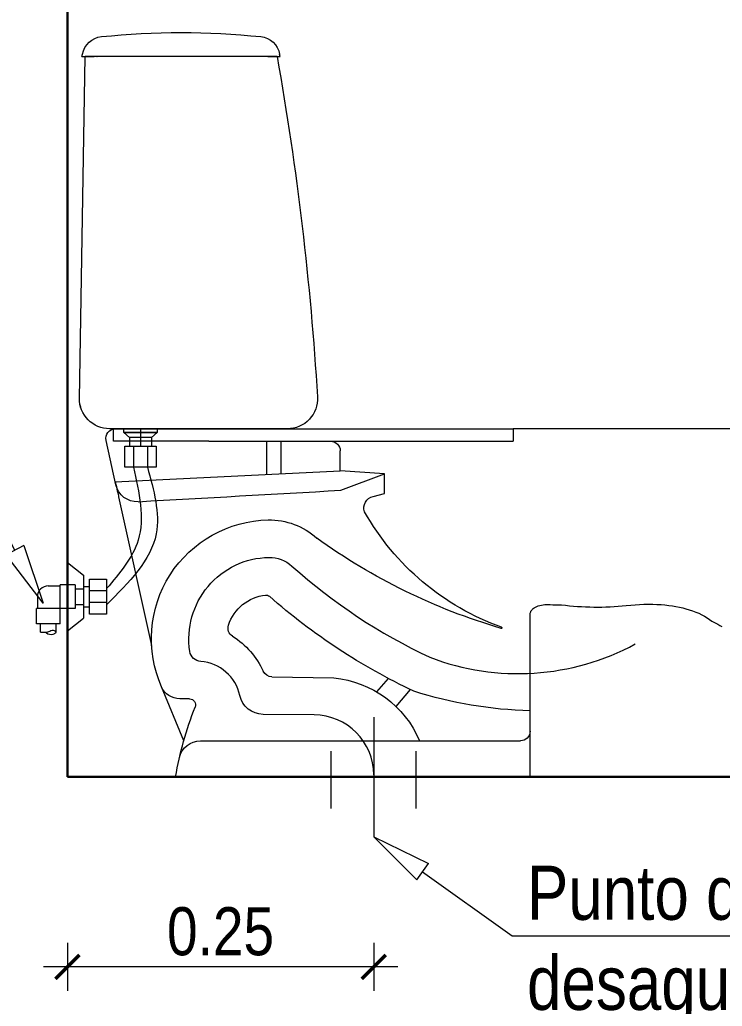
# Model space of a CAD drawing. Header units: metres. Extents: x 115.1 to 149.6, y 26.3 to 56.6.
# Drawn here: x 141.736 to 142.321, y 33.327 to 34.149 of the extents above; entities that cross this region are included whole.
import ezdxf
from ezdxf import colors
from ezdxf.entities.mleader import LeaderData, LeaderLine
from ezdxf.math import Vec2, Vec3

# ---------------------------------------------------------------- set-up
doc = ezdxf.new("R2010")
doc.units = ezdxf.units.M
doc.layers.get('0').update_dxf_attribs({"color": 250})
doc.layers.get('Defpoints').update_dxf_attribs({"color": 30, "lineweight": 9})
for name, color, linetype, lineweight in [('-Acotado', 251, 'Continuous', 5), ('Membrete', 7, 'Continuous', 60), ('MURO', 10, 'Continuous', 60)]:
    doc.layers.add(name, color=color, linetype=linetype, lineweight=lineweight)
doc.styles.add('-Arial Narrow', font='ARIALN.TTF')
doc.dimstyles.new('Esc 1_20n', dxfattribs={"dimscale": 0.02, "dimtxt": 2, "dimasz": 1, "dimexe": 1, "dimexo": 1, "dimgap": 0.45, "dimtad": 1, "dimtoh": 1, "dimzin": 3, "dimdsep": 46, "dimtxsty": '-Arial Narrow', "dimblk": 'ARCHTICK', "dimcen": 1, "dimdle": 1, "dimclrd": 252, "dimclre": 252, "dimclrt": 252, "dimadec": 0, "dimazin": 0, "dimtfac": 1, "dimtix": 1, "dimtmove": 1, "dimatfit": 2, "dimldrblk": 'ARCHTICK', "dimfxl": 1, "dimfxlon": 1, "dimtolj": 2, "dimlwd": 5, "dimlwe": 5, "dimarcsym": 0})

# ---------------------------------------------------------------- blocks, each defined once
blk = doc.blocks.new('_ArchTick')
at = {"color": 0, "linetype": 'ByBlock', "const_width": 0.15}
blk.add_lwpolyline([(-0.5, -0.5), (0.5, 0.5)], dxfattribs=at)
blk = doc.blocks.new('*D335')
at = {"layer": '-Acotado', "color": 252, "lineweight": 5, "transparency": 16777216}
for p, q in [((141.77561, 33.38025), (141.77561, 33.34025)), ((142.03051, 33.38025), (142.03051, 33.34025)), ((142.05051, 33.36025), (141.75561, 33.36025))]:
    blk.add_line(p, q, dxfattribs=at)
at = {"layer": 'Defpoints', "color": 0, "transparency": 16777216}
for p in [(141.77561, 33.5185), (142.03051, 33.51827), (141.77561, 33.36025)]:
    blk.add_point(p, dxfattribs=at)
at = {"layer": '-Acotado', "color": 252, "lineweight": 5, "transparency": 16777216, "xscale": 0.02, "yscale": 0.02, "zscale": 0.02, "rotation": 180}
blk.add_blockref('_ArchTick', (141.77561, 33.36025), dxfattribs=at)
at = {"layer": '-Acotado', "color": 252, "lineweight": 5, "transparency": 16777216, "xscale": 0.02, "yscale": 0.02, "zscale": 0.02}
blk.add_blockref('_ArchTick', (142.03051, 33.36025), dxfattribs=at)
at = {"layer": '-Acotado', "color": 252, "transparency": 16777216, "insert": (141.90306, 33.38967), "char_height": 0.04, "attachment_point": 5, "style": '-Arial Narrow'}
blk.add_mtext('\\A2;0.25', dxfattribs=at)
blk = doc.blocks.new('*D336')
at = {"layer": '-Acotado', "color": 252, "lineweight": 5, "transparency": 16777216}
for p, q in [((141.68555, 33.4985), (141.68555, 33.68854)), ((141.70555, 33.66854), (141.66555, 33.66854)), ((141.70555, 33.5185), (141.66555, 33.5185))]:
    blk.add_line(p, q, dxfattribs=at)
at = {"layer": 'Defpoints', "color": 0, "transparency": 16777216}
for p in [(141.68555, 33.66854), (141.8298, 33.66854), (141.82334, 33.5185)]:
    blk.add_point(p, dxfattribs=at)
at = {"layer": '-Acotado', "color": 252, "lineweight": 5, "transparency": 16777216, "xscale": 0.02, "yscale": 0.02, "zscale": 0.02}
for p, rotation in [((141.68555, 33.66854), 90), ((141.68555, 33.5185), 270)]:
    blk.add_blockref('_ArchTick', p, dxfattribs=dict(at, rotation=rotation))
at = {"layer": '-Acotado', "color": 252, "transparency": 16777216, "insert": (141.65613, 33.59352), "char_height": 0.04, "attachment_point": 5, "rotation": 90, "style": '-Arial Narrow'}
blk.add_mtext('\\A2;0.15', dxfattribs=at)
blk = doc.blocks.new('_ClosedBlank')
at = {"color": 0, "linetype": 'ByBlock', "lineweight": -2}
for p, q in [((-1, 0.167), (0, 0)), ((-1, 0.167), (-1, -0.167)), ((0, 0), (-1, -0.167))]:
    blk.add_line(p, q, dxfattribs=at)

msp = doc.modelspace()

# ---------------------------------------------------------------- linework, layer by layer
at = {"layer": 'Membrete', "lineweight": 5}
for p, q in [((141.78561, 33.83332), (141.79022, 34.11835)), ((141.78561, 33.83332), (141.79022, 34.11835)), ((141.78561, 33.83332), (141.79022, 34.11835)), ((141.78561, 33.83332), (141.79022, 34.11835)), ((141.78561, 33.83332), (141.79022, 34.11835)), ((141.78561, 33.83332), (141.79022, 34.11835)), ((141.78561, 33.83332), (141.79022, 34.11835)), ((141.78561, 33.83332), (141.79022, 34.11835)), ((141.78561, 33.83332), (141.79022, 34.11835)), ((141.78561, 33.83332), (141.79022, 34.11835)), ((141.78561, 33.83332), (141.79022, 34.11835)), ((141.78561, 33.83332), (141.79022, 34.11835)), ((141.78561, 33.83332), (141.79022, 34.11835)), ((141.78561, 33.83332), (141.79022, 34.11835)), ((141.78561, 33.83332), (141.79022, 34.11835)), ((141.78561, 33.83332), (141.79022, 34.11835)), ((141.78561, 33.83332), (141.79022, 34.11835)), ((141.78561, 33.83332), (141.79022, 34.11835)), ((141.78561, 33.83332), (141.79022, 34.11835)), ((141.78561, 33.83332), (141.79022, 34.11835)), ((141.78561, 33.83332), (141.79022, 34.11835)), ((141.78771, 34.11835), (141.78808, 34.1203)), ((141.78771, 34.11835), (141.78808, 34.1203)), ((141.78771, 34.11835), (141.78808, 34.1203)), ((141.78771, 34.11835), (141.78808, 34.1203)), ((141.78771, 34.11835), (141.78808, 34.1203)), ((141.78771, 34.11835), (141.78808, 34.1203)), ((141.78771, 34.11835), (141.78808, 34.1203)), ((141.78771, 34.11835), (141.78808, 34.1203)), ((141.78771, 34.11835), (141.78808, 34.1203)), ((141.78771, 34.11835), (141.78808, 34.1203)), ((141.78771, 34.11835), (141.78808, 34.1203)), ((141.78771, 34.11835), (141.78808, 34.1203)), ((141.78771, 34.11835), (141.78808, 34.1203)), ((141.78771, 34.11835), (141.78808, 34.1203)), ((141.78771, 34.11835), (141.78808, 34.1203)), ((141.78771, 34.11835), (141.78808, 34.1203)), ((141.78771, 34.11835), (141.78808, 34.1203)), ((141.78771, 34.11835), (141.78808, 34.1203)), ((141.78771, 34.11835), (141.78808, 34.1203)), ((141.78771, 34.11835), (141.78808, 34.1203)), ((141.78771, 34.11835), (141.78808, 34.1203)), ((141.78771, 34.11835), (141.79794, 34.11835)), ((141.78771, 34.11835), (141.79794, 34.11835)), ((141.78771, 34.11835), (141.79794, 34.11835)), ((141.78771, 34.11835), (141.79794, 34.11835)), ((141.78771, 34.11835), (141.79794, 34.11835)), ((141.78771, 34.11835), (141.79794, 34.11835)), ((141.78771, 34.11835), (141.79794, 34.11835)), ((141.78771, 34.11835), (141.79794, 34.11835)), ((141.78771, 34.11835), (141.79794, 34.11835)), ((141.78771, 34.11835), (141.79794, 34.11835)), ((141.78771, 34.11835), (141.79794, 34.11835)), ((141.78771, 34.11835), (141.79794, 34.11835)), ((141.78771, 34.11835), (141.79794, 34.11835)), ((141.78771, 34.11835), (141.79794, 34.11835)), ((141.78771, 34.11835), (141.79794, 34.11835)), ((141.78771, 34.11835), (141.79794, 34.11835)), ((141.78771, 34.11835), (141.79794, 34.11835)), ((141.78771, 34.11835), (141.79794, 34.11835)), ((141.78771, 34.11835), (141.79794, 34.11835)), ((141.78771, 34.11835), (141.79794, 34.11835)), ((141.78771, 34.11835), (141.79794, 34.11835)), ((141.95011, 34.11835), (141.79022, 34.11835)), ((141.95011, 34.11835), (141.79022, 34.11835)), ((141.95011, 34.11835), (141.79022, 34.11835)), ((141.95011, 34.11835), (141.79022, 34.11835)), ((141.95011, 34.11835), (141.79022, 34.11835)), ((141.95011, 34.11835), (141.79022, 34.11835)), ((141.95011, 34.11835), (141.79022, 34.11835)), ((141.95011, 34.11835), (141.79022, 34.11835)), ((141.95011, 34.11835), (141.79022, 34.11835)), ((141.95011, 34.11835), (141.79022, 34.11835)), ((141.95011, 34.11835), (141.79022, 34.11835)), ((141.95011, 34.11835), (141.79022, 34.11835)), ((141.95011, 34.11835), (141.79022, 34.11835)), ((141.95011, 34.11835), (141.79022, 34.11835)), ((141.95011, 34.11835), (141.79022, 34.11835)), ((141.95011, 34.11835), (141.79022, 34.11835)), ((141.95011, 34.11835), (141.79022, 34.11835)), ((141.95011, 34.11835), (141.79022, 34.11835)), ((141.95011, 34.11835), (141.79022, 34.11835)), ((141.95011, 34.11835), (141.79022, 34.11835)), ((141.95011, 34.11835), (141.79022, 34.11835)), ((141.94238, 34.11835), (141.95262, 34.11835)), ((141.94238, 34.11835), (141.95262, 34.11835)), ((141.94238, 34.11835), (141.95262, 34.11835)), ((141.94238, 34.11835), (141.95262, 34.11835)), ((141.94238, 34.11835), (141.95262, 34.11835)), ((141.94238, 34.11835), (141.95262, 34.11835)), ((141.94238, 34.11835), (141.95262, 34.11835)), ((141.94238, 34.11835), (141.95262, 34.11835)), ((141.94238, 34.11835), (141.95262, 34.11835)), ((141.94238, 34.11835), (141.95262, 34.11835)), ((141.94238, 34.11835), (141.95262, 34.11835)), ((141.94238, 34.11835), (141.95262, 34.11835)), ((141.94238, 34.11835), (141.95262, 34.11835)), ((141.94238, 34.11835), (141.95262, 34.11835)), ((141.94238, 34.11835), (141.95262, 34.11835)), ((141.94238, 34.11835), (141.95262, 34.11835)), ((141.94238, 34.11835), (141.95262, 34.11835)), ((141.94238, 34.11835), (141.95262, 34.11835)), ((141.94238, 34.11835), (141.95262, 34.11835)), ((141.94238, 34.11835), (141.95262, 34.11835)), ((141.94238, 34.11835), (141.95262, 34.11835)), ((141.95262, 34.11835), (141.95225, 34.1203)), ((141.95262, 34.11835), (141.95225, 34.1203)), ((141.95262, 34.11835), (141.95225, 34.1203)), ((141.95262, 34.11835), (141.95225, 34.1203)), ((141.95262, 34.11835), (141.95225, 34.1203)), ((141.95262, 34.11835), (141.95225, 34.1203)), ((141.95262, 34.11835), (141.95225, 34.1203)), ((141.95262, 34.11835), (141.95225, 34.1203)), ((141.95262, 34.11835), (141.95225, 34.1203)), ((141.95262, 34.11835), (141.95225, 34.1203)), ((141.95262, 34.11835), (141.95225, 34.1203)), ((141.95262, 34.11835), (141.95225, 34.1203)), ((141.95262, 34.11835), (141.95225, 34.1203)), ((141.95262, 34.11835), (141.95225, 34.1203)), ((141.95262, 34.11835), (141.95225, 34.1203)), ((141.95262, 34.11835), (141.95225, 34.1203)), ((141.95262, 34.11835), (141.95225, 34.1203)), ((141.95262, 34.11835), (141.95225, 34.1203)), ((141.95262, 34.11835), (141.95225, 34.1203)), ((141.95262, 34.11835), (141.95225, 34.1203)), ((141.95262, 34.11835), (141.95225, 34.1203)), ((141.95877, 33.80838), (141.8106, 33.80838)), ((141.95877, 33.80838), (141.8106, 33.80838)), ((141.95877, 33.80838), (141.8106, 33.80838)), ((141.95877, 33.80838), (141.8106, 33.80838)), ((141.95877, 33.80838), (141.8106, 33.80838)), ((141.95877, 33.80838), (141.8106, 33.80838)), ((141.95877, 33.80838), (141.8106, 33.80838)), ((141.95877, 33.80838), (141.8106, 33.80838)), ((141.95877, 33.80838), (141.8106, 33.80838)), ((141.95877, 33.80838), (141.8106, 33.80838)), ((141.95877, 33.80838), (141.8106, 33.80838)), ((141.95877, 33.80838), (141.8106, 33.80838)), ((141.95877, 33.80838), (141.8106, 33.80838)), ((141.95877, 33.80838), (141.8106, 33.80838)), ((141.95877, 33.80838), (141.8106, 33.80838)), ((141.95877, 33.80838), (141.8106, 33.80838)), ((141.95877, 33.80838), (141.8106, 33.80838)), ((141.95877, 33.80838), (141.8106, 33.80838)), ((141.95877, 33.80838), (141.8106, 33.80838)), ((141.95877, 33.80838), (141.8106, 33.80838)), ((141.95877, 33.80838), (141.8106, 33.80838)), ((141.81385, 33.79799), (141.81385, 33.80819)), ((141.81385, 33.79799), (141.81385, 33.80819)), ((141.81385, 33.79799), (141.81385, 33.80819)), ((141.81385, 33.79799), (141.81385, 33.80819)), ((141.81385, 33.79799), (141.81385, 33.80819)), ((141.81385, 33.79799), (141.81385, 33.80819)), ((141.81385, 33.79799), (141.81385, 33.80819)), ((141.81385, 33.79799), (141.81385, 33.80819)), ((141.81385, 33.79799), (141.81385, 33.80819)), ((141.81385, 33.79799), (141.81385, 33.80819)), ((141.81385, 33.79799), (141.81385, 33.80819)), ((141.81385, 33.79799), (141.81385, 33.80819)), ((141.81385, 33.79799), (141.81385, 33.80819)), ((141.81385, 33.79799), (141.81385, 33.80819)), ((141.81385, 33.79799), (141.81385, 33.80819)), ((141.81385, 33.79799), (141.81385, 33.80819)), ((141.81385, 33.79799), (141.81385, 33.80819)), ((141.81385, 33.79799), (141.81385, 33.80819)), ((141.81385, 33.79799), (141.81385, 33.80819)), ((141.81385, 33.79799), (141.81385, 33.80819)), ((141.81385, 33.79799), (141.81385, 33.80819)), ((141.81556, 33.80838), (142.14671, 33.80838)), ((141.81556, 33.80838), (142.14671, 33.80838)), ((141.81556, 33.80838), (142.14671, 33.80838)), ((141.81556, 33.80838), (142.14671, 33.80838)), ((141.81556, 33.80838), (142.14671, 33.80838)), ((141.81556, 33.80838), (142.14671, 33.80838)), ((141.81556, 33.80838), (142.14671, 33.80838)), ((141.81556, 33.80838), (142.14671, 33.80838)), ((141.81556, 33.80838), (142.14671, 33.80838)), ((141.81556, 33.80838), (142.14671, 33.80838)), ((141.81556, 33.80838), (142.14671, 33.80838)), ((141.81556, 33.80838), (142.14671, 33.80838)), ((141.81556, 33.80838), (142.14671, 33.80838)), ((141.81556, 33.80838), (142.14671, 33.80838)), ((141.81556, 33.80838), (142.14671, 33.80838)), ((141.81556, 33.80838), (142.14671, 33.80838)), ((141.81556, 33.80838), (142.14671, 33.80838)), ((141.81556, 33.80838), (142.14671, 33.80838)), ((141.81556, 33.80838), (142.14671, 33.80838)), ((141.81556, 33.80838), (142.14671, 33.80838)), ((141.81556, 33.80838), (142.14671, 33.80838)), ((141.82254, 33.80838), (141.8502, 33.80838)), ((141.82254, 33.80536), (141.82254, 33.80838)), ((141.82585, 33.80838), (141.84692, 33.80838)), ((141.83638, 33.80838), (141.83638, 33.79374)), ((141.8502, 33.80838), (141.8502, 33.80536)), ((142.14671, 33.80838), (142.14671, 33.79799)), ((142.14671, 33.80838), (142.14671, 33.79799)), ((142.14671, 33.80838), (142.14671, 33.79799)), ((142.14671, 33.80838), (142.14671, 33.79799)), ((142.14671, 33.80838), (142.14671, 33.79799)), ((142.14671, 33.80838), (142.14671, 33.79799)), ((142.14671, 33.80838), (142.14671, 33.79799)), ((142.14671, 33.80838), (142.14671, 33.79799)), ((142.14671, 33.80838), (142.14671, 33.79799)), ((142.14671, 33.80838), (142.14671, 33.79799)), ((142.14671, 33.80838), (142.14671, 33.79799)), ((142.14671, 33.80838), (142.14671, 33.79799)), ((142.14671, 33.80838), (142.14671, 33.79799)), ((142.14671, 33.80838), (142.14671, 33.79799)), ((142.14671, 33.80838), (142.14671, 33.79799)), ((142.14671, 33.80838), (142.14671, 33.79799)), ((142.14671, 33.80838), (142.14671, 33.79799)), ((142.14671, 33.80838), (142.14671, 33.79799)), ((142.14671, 33.80838), (142.14671, 33.79799)), ((142.14671, 33.80838), (142.14671, 33.79799)), ((142.14671, 33.80838), (142.14671, 33.79799)), ((142.21205, 33.80838), (142.14671, 33.80838)), ((142.21205, 33.80838), (142.14671, 33.80838)), ((142.21205, 33.80838), (142.14671, 33.80838)), ((142.21205, 33.80838), (142.14671, 33.80838)), ((142.21205, 33.80838), (142.14671, 33.80838)), ((142.21205, 33.80838), (142.14671, 33.80838)), ((142.21205, 33.80838), (142.14671, 33.80838)), ((142.21205, 33.80838), (142.14671, 33.80838)), ((142.21205, 33.80838), (142.14671, 33.80838)), ((142.21205, 33.80838), (142.14671, 33.80838)), ((142.21205, 33.80838), (142.14671, 33.80838)), ((142.21205, 33.80838), (142.14671, 33.80838)), ((142.21205, 33.80838), (142.14671, 33.80838)), ((142.21205, 33.80838), (142.14671, 33.80838)), ((142.21205, 33.80838), (142.14671, 33.80838)), ((142.21205, 33.80838), (142.14671, 33.80838)), ((142.21205, 33.80838), (142.14671, 33.80838)), ((142.21205, 33.80838), (142.14671, 33.80838)), ((142.21205, 33.80838), (142.14671, 33.80838)), ((142.21205, 33.80838), (142.14671, 33.80838)), ((142.21205, 33.80838), (142.14671, 33.80838)), ((142.41019, 33.80838), (142.21205, 33.80838)), ((142.41019, 33.80838), (142.21205, 33.80838)), ((142.41019, 33.80838), (142.21205, 33.80838)), ((142.41019, 33.80838), (142.21205, 33.80838)), ((142.41019, 33.80838), (142.21205, 33.80838)), ((142.41019, 33.80838), (142.21205, 33.80838)), ((142.41019, 33.80838), (142.21205, 33.80838)), ((142.41019, 33.80838), (142.21205, 33.80838)), ((142.41019, 33.80838), (142.21205, 33.80838)), ((142.41019, 33.80838), (142.21205, 33.80838)), ((142.41019, 33.80838), (142.21205, 33.80838)), ((142.41019, 33.80838), (142.21205, 33.80838)), ((142.41019, 33.80838), (142.21205, 33.80838)), ((142.41019, 33.80838), (142.21205, 33.80838)), ((142.41019, 33.80838), (142.21205, 33.80838)), ((142.41019, 33.80838), (142.21205, 33.80838)), ((142.41019, 33.80838), (142.21205, 33.80838)), ((142.41019, 33.80838), (142.21205, 33.80838)), ((142.41019, 33.80838), (142.21205, 33.80838)), ((142.41019, 33.80838), (142.21205, 33.80838)), ((142.41019, 33.80838), (142.21205, 33.80838)), ((141.81594, 33.76171), (141.80776, 33.79866)), ((141.81594, 33.76171), (141.80776, 33.79866)), ((141.81594, 33.76171), (141.80776, 33.79866)), ((141.81594, 33.76171), (141.80776, 33.79866)), ((141.81594, 33.76171), (141.80776, 33.79866)), ((141.81594, 33.76171), (141.80776, 33.79866)), ((141.81594, 33.76171), (141.80776, 33.79866)), ((141.81594, 33.76171), (141.80776, 33.79866)), ((141.81594, 33.76171), (141.80776, 33.79866)), ((141.81594, 33.76171), (141.80776, 33.79866)), ((141.81594, 33.76171), (141.80776, 33.79866)), ((141.81594, 33.76171), (141.80776, 33.79866)), ((141.81594, 33.76171), (141.80776, 33.79866)), ((141.81594, 33.76171), (141.80776, 33.79866)), ((141.81594, 33.76171), (141.80776, 33.79866)), ((141.81594, 33.76171), (141.80776, 33.79866)), ((141.81594, 33.76171), (141.80776, 33.79866)), ((141.81594, 33.76171), (141.80776, 33.79866)), ((141.81594, 33.76171), (141.80776, 33.79866)), ((141.81594, 33.76171), (141.80776, 33.79866)), ((141.81594, 33.76171), (141.80776, 33.79866)), ((141.89338, 33.79799), (141.81385, 33.79799)), ((141.89338, 33.79799), (141.81385, 33.79799)), ((141.89338, 33.79799), (141.81385, 33.79799)), ((141.89338, 33.79799), (141.81385, 33.79799)), ((141.89338, 33.79799), (141.81385, 33.79799)), ((141.89338, 33.79799), (141.81385, 33.79799)), ((141.89338, 33.79799), (141.81385, 33.79799)), ((141.89338, 33.79799), (141.81385, 33.79799)), ((141.89338, 33.79799), (141.81385, 33.79799)), ((141.89338, 33.79799), (141.81385, 33.79799)), ((141.89338, 33.79799), (141.81385, 33.79799)), ((141.89338, 33.79799), (141.81385, 33.79799)), ((141.89338, 33.79799), (141.81385, 33.79799)), ((141.89338, 33.79799), (141.81385, 33.79799)), ((141.89338, 33.79799), (141.81385, 33.79799)), ((141.89338, 33.79799), (141.81385, 33.79799)), ((141.89338, 33.79799), (141.81385, 33.79799)), ((141.89338, 33.79799), (141.81385, 33.79799)), ((141.89338, 33.79799), (141.81385, 33.79799)), ((141.89338, 33.79799), (141.81385, 33.79799)), ((141.89338, 33.79799), (141.81385, 33.79799)), ((141.82254, 33.80536), (141.8502, 33.80536)), ((141.82733, 33.80106), (141.82254, 33.80536)), ((141.8502, 33.80536), (141.82254, 33.80536)), ((141.82733, 33.80106), (141.82733, 33.79374)), ((141.84544, 33.80106), (141.82733, 33.80106)), ((141.8502, 33.80536), (141.84544, 33.80106)), ((141.84544, 33.80106), (141.84544, 33.79374)), ((141.89338, 33.79799), (142.14671, 33.79799)), ((141.89338, 33.79799), (142.14671, 33.79799)), ((141.89338, 33.79799), (142.14671, 33.79799)), ((141.89338, 33.79799), (142.14671, 33.79799)), ((141.89338, 33.79799), (142.14671, 33.79799)), ((141.89338, 33.79799), (142.14671, 33.79799)), ((141.89338, 33.79799), (142.14671, 33.79799)), ((141.89338, 33.79799), (142.14671, 33.79799)), ((141.89338, 33.79799), (142.14671, 33.79799)), ((141.89338, 33.79799), (142.14671, 33.79799)), ((141.89338, 33.79799), (142.14671, 33.79799)), ((141.89338, 33.79799), (142.14671, 33.79799)), ((141.89338, 33.79799), (142.14671, 33.79799)), ((141.89338, 33.79799), (142.14671, 33.79799)), ((141.89338, 33.79799), (142.14671, 33.79799)), ((141.89338, 33.79799), (142.14671, 33.79799)), ((141.89338, 33.79799), (142.14671, 33.79799)), ((141.89338, 33.79799), (142.14671, 33.79799)), ((141.89338, 33.79799), (142.14671, 33.79799)), ((141.89338, 33.79799), (142.14671, 33.79799)), ((141.89338, 33.79799), (142.14671, 33.79799)), ((141.94136, 33.79799), (141.94136, 33.77035)), ((141.94136, 33.79799), (141.94136, 33.77035)), ((141.94136, 33.79799), (141.94136, 33.77035)), ((141.94136, 33.79799), (141.94136, 33.77035)), ((141.94136, 33.79799), (141.94136, 33.77035)), ((141.94136, 33.79799), (141.94136, 33.77035)), ((141.94136, 33.79799), (141.94136, 33.77035)), ((141.94136, 33.79799), (141.94136, 33.77035)), ((141.94136, 33.79799), (141.94136, 33.77035)), ((141.94136, 33.79799), (141.94136, 33.77035)), ((141.94136, 33.79799), (141.94136, 33.77035)), ((141.94136, 33.79799), (141.94136, 33.77035)), ((141.94136, 33.79799), (141.94136, 33.77035)), ((141.94136, 33.79799), (141.94136, 33.77035)), ((141.94136, 33.79799), (141.94136, 33.77035)), ((141.94136, 33.79799), (141.94136, 33.77035)), ((141.94136, 33.79799), (141.94136, 33.77035)), ((141.94136, 33.79799), (141.94136, 33.77035)), ((141.94136, 33.79799), (141.94136, 33.77035)), ((141.94136, 33.79799), (141.94136, 33.77035)), ((141.94136, 33.79799), (141.94136, 33.77035)), ((141.95335, 33.79799), (141.95336, 33.77095)), ((141.95335, 33.79799), (141.95336, 33.77095)), ((141.95335, 33.79799), (141.95336, 33.77095)), ((141.95335, 33.79799), (141.95336, 33.77095)), ((141.95335, 33.79799), (141.95336, 33.77095)), ((141.95335, 33.79799), (141.95336, 33.77095)), ((141.95335, 33.79799), (141.95336, 33.77095)), ((141.95335, 33.79799), (141.95336, 33.77095)), ((141.95335, 33.79799), (141.95336, 33.77095)), ((141.95335, 33.79799), (141.95336, 33.77095)), ((141.95335, 33.79799), (141.95336, 33.77095)), ((141.95335, 33.79799), (141.95336, 33.77095)), ((141.95335, 33.79799), (141.95336, 33.77095)), ((141.95335, 33.79799), (141.95336, 33.77095)), ((141.95335, 33.79799), (141.95336, 33.77095)), ((141.95335, 33.79799), (141.95336, 33.77095)), ((141.95335, 33.79799), (141.95336, 33.77095)), ((141.95335, 33.79799), (141.95336, 33.77095)), ((141.95335, 33.79799), (141.95336, 33.77095)), ((141.95335, 33.79799), (141.95336, 33.77095)), ((141.95335, 33.79799), (141.95336, 33.77095)), ((141.82338, 33.79374), (141.84937, 33.79374)), ((141.82338, 33.77642), (141.82338, 33.79374)), ((141.83059, 33.79374), (141.83059, 33.77642)), ((141.84215, 33.79374), (141.84215, 33.77642)), ((141.84937, 33.79374), (141.84937, 33.77642)), ((142.00265, 33.77339), (142.00265, 33.78999)), ((142.00265, 33.77339), (142.00265, 33.78999)), ((142.00265, 33.77339), (142.00265, 33.78999)), ((142.00265, 33.77339), (142.00265, 33.78999)), ((142.00265, 33.77339), (142.00265, 33.78999)), ((142.00265, 33.77339), (142.00265, 33.78999)), ((142.00265, 33.77339), (142.00265, 33.78999)), ((142.00265, 33.77339), (142.00265, 33.78999)), ((142.00265, 33.77339), (142.00265, 33.78999)), ((142.00265, 33.77339), (142.00265, 33.78999)), ((142.00265, 33.77339), (142.00265, 33.78999)), ((142.00265, 33.77339), (142.00265, 33.78999)), ((142.00265, 33.77339), (142.00265, 33.78999)), ((142.00265, 33.77339), (142.00265, 33.78999)), ((142.00265, 33.77339), (142.00265, 33.78999)), ((142.00265, 33.77339), (142.00265, 33.78999)), ((142.00265, 33.77339), (142.00265, 33.78999)), ((142.00265, 33.77339), (142.00265, 33.78999)), ((142.00265, 33.77339), (142.00265, 33.78999)), ((142.00265, 33.77339), (142.00265, 33.78999)), ((142.00265, 33.77339), (142.00265, 33.78999)), ((141.81542, 33.76409), (142.00265, 33.77339)), ((141.81542, 33.76409), (142.00265, 33.77339)), ((141.81542, 33.76409), (142.00265, 33.77339)), ((141.81542, 33.76409), (142.00265, 33.77339)), ((141.81542, 33.76409), (142.00265, 33.77339)), ((141.81542, 33.76409), (142.00265, 33.77339)), ((141.81542, 33.76409), (142.00265, 33.77339)), ((141.81542, 33.76409), (142.00265, 33.77339)), ((141.81542, 33.76409), (142.00265, 33.77339)), ((141.81542, 33.76409), (142.00265, 33.77339)), ((141.81542, 33.76409), (142.00265, 33.77339)), ((141.81542, 33.76409), (142.00265, 33.77339)), ((141.81542, 33.76409), (142.00265, 33.77339)), ((141.81542, 33.76409), (142.00265, 33.77339)), ((141.81542, 33.76409), (142.00265, 33.77339)), ((141.81542, 33.76409), (142.00265, 33.77339)), ((141.81542, 33.76409), (142.00265, 33.77339)), ((141.81542, 33.76409), (142.00265, 33.77339)), ((141.81542, 33.76409), (142.00265, 33.77339)), ((141.81542, 33.76409), (142.00265, 33.77339)), ((141.81542, 33.76409), (142.00265, 33.77339)), ((141.84937, 33.77642), (141.82338, 33.77642)), ((142.03964, 33.77077), (142.00265, 33.77339)), ((142.03964, 33.77077), (142.00265, 33.77339)), ((142.03964, 33.77077), (142.00265, 33.77339)), ((142.03964, 33.77077), (142.00265, 33.77339)), ((142.03964, 33.77077), (142.00265, 33.77339)), ((142.03964, 33.77077), (142.00265, 33.77339)), ((142.03964, 33.77077), (142.00265, 33.77339)), ((142.03964, 33.77077), (142.00265, 33.77339)), ((142.03964, 33.77077), (142.00265, 33.77339)), ((142.03964, 33.77077), (142.00265, 33.77339)), ((142.03964, 33.77077), (142.00265, 33.77339)), ((142.03964, 33.77077), (142.00265, 33.77339)), ((142.03964, 33.77077), (142.00265, 33.77339)), ((142.03964, 33.77077), (142.00265, 33.77339)), ((142.03964, 33.77077), (142.00265, 33.77339)), ((142.03964, 33.77077), (142.00265, 33.77339)), ((142.03964, 33.77077), (142.00265, 33.77339)), ((142.03964, 33.77077), (142.00265, 33.77339)), ((142.03964, 33.77077), (142.00265, 33.77339)), ((142.03964, 33.77077), (142.00265, 33.77339)), ((142.03964, 33.77077), (142.00265, 33.77339)), ((142.00308, 33.75714), (142.03964, 33.77077)), ((142.00308, 33.75714), (142.03964, 33.77077)), ((142.00308, 33.75714), (142.03964, 33.77077)), ((142.00308, 33.75714), (142.03964, 33.77077)), ((142.00308, 33.75714), (142.03964, 33.77077)), ((142.00308, 33.75714), (142.03964, 33.77077)), ((142.00308, 33.75714), (142.03964, 33.77077)), ((142.00308, 33.75714), (142.03964, 33.77077)), ((142.00308, 33.75714), (142.03964, 33.77077)), ((142.00308, 33.75714), (142.03964, 33.77077)), ((142.00308, 33.75714), (142.03964, 33.77077)), ((142.00308, 33.75714), (142.03964, 33.77077)), ((142.00308, 33.75714), (142.03964, 33.77077)), ((142.00308, 33.75714), (142.03964, 33.77077)), ((142.00308, 33.75714), (142.03964, 33.77077)), ((142.00308, 33.75714), (142.03964, 33.77077)), ((142.00308, 33.75714), (142.03964, 33.77077)), ((142.00308, 33.75714), (142.03964, 33.77077)), ((142.00308, 33.75714), (142.03964, 33.77077)), ((142.00308, 33.75714), (142.03964, 33.77077)), ((142.00308, 33.75714), (142.03964, 33.77077)), ((142.03964, 33.7544), (142.03964, 33.77077)), ((142.03964, 33.7544), (142.03964, 33.77077)), ((142.03964, 33.7544), (142.03964, 33.77077)), ((142.03964, 33.7544), (142.03964, 33.77077)), ((142.03964, 33.7544), (142.03964, 33.77077)), ((142.03964, 33.7544), (142.03964, 33.77077)), ((142.03964, 33.7544), (142.03964, 33.77077)), ((142.03964, 33.7544), (142.03964, 33.77077)), ((142.03964, 33.7544), (142.03964, 33.77077)), ((142.03964, 33.7544), (142.03964, 33.77077)), ((142.03964, 33.7544), (142.03964, 33.77077)), ((142.03964, 33.7544), (142.03964, 33.77077)), ((142.03964, 33.7544), (142.03964, 33.77077)), ((142.03964, 33.7544), (142.03964, 33.77077)), ((142.03964, 33.7544), (142.03964, 33.77077)), ((142.03964, 33.7544), (142.03964, 33.77077)), ((142.03964, 33.7544), (142.03964, 33.77077)), ((142.03964, 33.7544), (142.03964, 33.77077)), ((142.03964, 33.7544), (142.03964, 33.77077)), ((142.03964, 33.7544), (142.03964, 33.77077)), ((142.03964, 33.7544), (142.03964, 33.77077)), ((141.81815, 33.75176), (141.84563, 33.62779)), ((141.81815, 33.75176), (141.84563, 33.62779)), ((141.81815, 33.75176), (141.84563, 33.62779)), ((141.81815, 33.75176), (141.84563, 33.62779)), ((141.81815, 33.75176), (141.84563, 33.62779)), ((141.81815, 33.75176), (141.84563, 33.62779)), ((141.81815, 33.75176), (141.84563, 33.62779)), ((141.81815, 33.75176), (141.84563, 33.62779)), ((141.81815, 33.75176), (141.84563, 33.62779)), ((141.81815, 33.75176), (141.84563, 33.62779)), ((141.81815, 33.75176), (141.84563, 33.62779)), ((141.81815, 33.75176), (141.84563, 33.62779)), ((141.81815, 33.75176), (141.84563, 33.62779)), ((141.81815, 33.75176), (141.84563, 33.62779)), ((141.81815, 33.75176), (141.84563, 33.62779)), ((141.81815, 33.75176), (141.84563, 33.62779)), ((141.81815, 33.75176), (141.84563, 33.62779)), ((141.81815, 33.75176), (141.84563, 33.62779)), ((141.81815, 33.75176), (141.84563, 33.62779)), ((141.81815, 33.75176), (141.84563, 33.62779)), ((141.81815, 33.75176), (141.84563, 33.62779)), ((142.02995, 33.752), (142.03964, 33.7544)), ((142.02995, 33.752), (142.03964, 33.7544)), ((142.02995, 33.752), (142.03964, 33.7544)), ((142.02995, 33.752), (142.03964, 33.7544)), ((142.02995, 33.752), (142.03964, 33.7544)), ((142.02995, 33.752), (142.03964, 33.7544)), ((142.02995, 33.752), (142.03964, 33.7544)), ((142.02995, 33.752), (142.03964, 33.7544)), ((142.02995, 33.752), (142.03964, 33.7544)), ((142.02995, 33.752), (142.03964, 33.7544)), ((142.02995, 33.752), (142.03964, 33.7544)), ((142.02995, 33.752), (142.03964, 33.7544)), ((142.02995, 33.752), (142.03964, 33.7544)), ((142.02995, 33.752), (142.03964, 33.7544)), ((142.02995, 33.752), (142.03964, 33.7544)), ((142.02995, 33.752), (142.03964, 33.7544)), ((142.02995, 33.752), (142.03964, 33.7544)), ((142.02995, 33.752), (142.03964, 33.7544)), ((142.02995, 33.752), (142.03964, 33.7544)), ((142.02995, 33.752), (142.03964, 33.7544)), ((142.02995, 33.752), (142.03964, 33.7544)), ((141.77561, 33.69708), (141.78908, 33.68652)), ((141.78908, 33.68652), (141.78908, 33.65055)), ((141.7939, 33.68303), (141.80818, 33.68303)), ((141.7939, 33.65405), (141.7939, 33.68303)), ((141.80818, 33.68303), (141.80818, 33.65405)), ((141.7596, 33.67751), (141.76941, 33.67751)), ((141.78208, 33.67834), (141.76941, 33.67834)), ((141.76941, 33.64606), (141.76941, 33.67834)), ((141.78208, 33.67834), (141.78208, 33.65873)), ((141.78908, 33.67493), (141.78208, 33.67493)), ((141.78908, 33.67701), (141.7939, 33.67701)), ((141.75062, 33.66854), (141.75062, 33.65873)), ((141.80818, 33.67344), (141.7939, 33.67344)), ((141.74979, 33.64606), (141.74979, 33.65873)), ((141.78208, 33.65873), (141.74979, 33.65873)), ((141.78208, 33.66215), (141.78908, 33.66215)), ((141.78908, 33.66007), (141.7939, 33.66007)), ((141.80818, 33.66363), (141.7939, 33.66363)), ((141.77561, 33.64), (141.78908, 33.65055)), ((141.80818, 33.65405), (141.7939, 33.65405)), ((142.16072, 33.5185), (142.16072, 33.65382)), ((142.16072, 33.5185), (142.16072, 33.65382)), ((142.16072, 33.5185), (142.16072, 33.65382)), ((142.16072, 33.5185), (142.16072, 33.65382)), ((142.16072, 33.5185), (142.16072, 33.65382)), ((142.16072, 33.5185), (142.16072, 33.65382)), ((142.16072, 33.5185), (142.16072, 33.65382)), ((142.16072, 33.5185), (142.16072, 33.65382)), ((142.16072, 33.5185), (142.16072, 33.65382)), ((142.16072, 33.5185), (142.16072, 33.65382)), ((142.16072, 33.5185), (142.16072, 33.65382)), ((142.16072, 33.5185), (142.16072, 33.65382)), ((142.16072, 33.5185), (142.16072, 33.65382)), ((142.16072, 33.5185), (142.16072, 33.65382)), ((142.16072, 33.5185), (142.16072, 33.65382)), ((142.16072, 33.5185), (142.16072, 33.65382)), ((142.16072, 33.5185), (142.16072, 33.65382)), ((142.16072, 33.5185), (142.16072, 33.65382)), ((142.16072, 33.5185), (142.16072, 33.65382)), ((142.16072, 33.5185), (142.16072, 33.65382)), ((142.16072, 33.5185), (142.16072, 33.65382)), ((141.76941, 33.64606), (141.74979, 33.64606)), ((141.75321, 33.63906), (141.75321, 33.64606)), ((141.76599, 33.64606), (141.76599, 33.63906)), ((141.94572, 33.60174), (141.99732, 33.60085)), ((141.94572, 33.60174), (141.99732, 33.60085)), ((141.94572, 33.60174), (141.99732, 33.60085)), ((141.94572, 33.60174), (141.99732, 33.60085)), ((141.94572, 33.60174), (141.99732, 33.60085)), ((141.94572, 33.60174), (141.99732, 33.60085)), ((141.94572, 33.60174), (141.99732, 33.60085)), ((141.94572, 33.60174), (141.99732, 33.60085)), ((141.94572, 33.60174), (141.99732, 33.60085)), ((141.94572, 33.60174), (141.99732, 33.60085)), ((141.94572, 33.60174), (141.99732, 33.60085)), ((141.94572, 33.60174), (141.99732, 33.60085)), ((141.94572, 33.60174), (141.99732, 33.60085)), ((141.94572, 33.60174), (141.99732, 33.60085)), ((141.94572, 33.60174), (141.99732, 33.60085)), ((141.94572, 33.60174), (141.99732, 33.60085)), ((141.94572, 33.60174), (141.99732, 33.60085)), ((141.94572, 33.60174), (141.99732, 33.60085)), ((141.94572, 33.60174), (141.99732, 33.60085)), ((141.94572, 33.60174), (141.99732, 33.60085)), ((141.94572, 33.60174), (141.99732, 33.60085)), ((142.03318, 33.58918), (142.04275, 33.60044)), ((142.03318, 33.58918), (142.04275, 33.60044)), ((142.03318, 33.58918), (142.04275, 33.60044)), ((142.03318, 33.58918), (142.04275, 33.60044)), ((142.03318, 33.58918), (142.04275, 33.60044)), ((142.03318, 33.58918), (142.04275, 33.60044)), ((142.03318, 33.58918), (142.04275, 33.60044)), ((142.03318, 33.58918), (142.04275, 33.60044)), ((142.03318, 33.58918), (142.04275, 33.60044)), ((142.03318, 33.58918), (142.04275, 33.60044)), ((142.03318, 33.58918), (142.04275, 33.60044)), ((142.03318, 33.58918), (142.04275, 33.60044)), ((142.03318, 33.58918), (142.04275, 33.60044)), ((142.03318, 33.58918), (142.04275, 33.60044)), ((142.03318, 33.58918), (142.04275, 33.60044)), ((142.03318, 33.58918), (142.04275, 33.60044)), ((142.03318, 33.58918), (142.04275, 33.60044)), ((142.03318, 33.58918), (142.04275, 33.60044)), ((142.03318, 33.58918), (142.04275, 33.60044)), ((142.03318, 33.58918), (142.04275, 33.60044)), ((142.03318, 33.58918), (142.04275, 33.60044)), ((141.87241, 33.54849), (141.85389, 33.59343)), ((141.87241, 33.54849), (141.85389, 33.59343)), ((141.87241, 33.54849), (141.85389, 33.59343)), ((141.87241, 33.54849), (141.85389, 33.59343)), ((141.87241, 33.54849), (141.85389, 33.59343)), ((141.87241, 33.54849), (141.85389, 33.59343)), ((141.87241, 33.54849), (141.85389, 33.59343)), ((141.87241, 33.54849), (141.85389, 33.59343)), ((141.87241, 33.54849), (141.85389, 33.59343)), ((141.87241, 33.54849), (141.85389, 33.59343)), ((141.87241, 33.54849), (141.85389, 33.59343)), ((141.87241, 33.54849), (141.85389, 33.59343)), ((141.87241, 33.54849), (141.85389, 33.59343)), ((141.87241, 33.54849), (141.85389, 33.59343)), ((141.87241, 33.54849), (141.85389, 33.59343)), ((141.87241, 33.54849), (141.85389, 33.59343)), ((141.87241, 33.54849), (141.85389, 33.59343)), ((141.87241, 33.54849), (141.85389, 33.59343)), ((141.87241, 33.54849), (141.85389, 33.59343)), ((141.87241, 33.54849), (141.85389, 33.59343)), ((141.87241, 33.54849), (141.85389, 33.59343)), ((142.04912, 33.57707), (142.06111, 33.59118)), ((142.04912, 33.57707), (142.06111, 33.59118)), ((142.04912, 33.57707), (142.06111, 33.59118)), ((142.04912, 33.57707), (142.06111, 33.59118)), ((142.04912, 33.57707), (142.06111, 33.59118)), ((142.04912, 33.57707), (142.06111, 33.59118)), ((142.04912, 33.57707), (142.06111, 33.59118)), ((142.04912, 33.57707), (142.06111, 33.59118)), ((142.04912, 33.57707), (142.06111, 33.59118)), ((142.04912, 33.57707), (142.06111, 33.59118)), ((142.04912, 33.57707), (142.06111, 33.59118)), ((142.04912, 33.57707), (142.06111, 33.59118)), ((142.04912, 33.57707), (142.06111, 33.59118)), ((142.04912, 33.57707), (142.06111, 33.59118)), ((142.04912, 33.57707), (142.06111, 33.59118)), ((142.04912, 33.57707), (142.06111, 33.59118)), ((142.04912, 33.57707), (142.06111, 33.59118)), ((142.04912, 33.57707), (142.06111, 33.59118)), ((142.04912, 33.57707), (142.06111, 33.59118)), ((142.04912, 33.57707), (142.06111, 33.59118)), ((142.04912, 33.57707), (142.06111, 33.59118)), ((141.87728, 33.58348), (141.86917, 33.58348)), ((141.87728, 33.58348), (141.86917, 33.58348)), ((141.87728, 33.58348), (141.86917, 33.58348)), ((141.87728, 33.58348), (141.86917, 33.58348)), ((141.87728, 33.58348), (141.86917, 33.58348)), ((141.87728, 33.58348), (141.86917, 33.58348)), ((141.87728, 33.58348), (141.86917, 33.58348)), ((141.87728, 33.58348), (141.86917, 33.58348)), ((141.87728, 33.58348), (141.86917, 33.58348)), ((141.87728, 33.58348), (141.86917, 33.58348)), ((141.87728, 33.58348), (141.86917, 33.58348)), ((141.87728, 33.58348), (141.86917, 33.58348)), ((141.87728, 33.58348), (141.86917, 33.58348)), ((141.87728, 33.58348), (141.86917, 33.58348)), ((141.87728, 33.58348), (141.86917, 33.58348)), ((141.87728, 33.58348), (141.86917, 33.58348)), ((141.87728, 33.58348), (141.86917, 33.58348)), ((141.87728, 33.58348), (141.86917, 33.58348)), ((141.87728, 33.58348), (141.86917, 33.58348)), ((141.87728, 33.58348), (141.86917, 33.58348)), ((141.87728, 33.58348), (141.86917, 33.58348)), ((142.03051, 33.56825), (142.03051, 33.46852)), ((142.03051, 33.56825), (142.03051, 33.46852)), ((142.03051, 33.56825), (142.03051, 33.46852)), ((142.03051, 33.56825), (142.03051, 33.46852)), ((142.03051, 33.56825), (142.03051, 33.46852)), ((142.03051, 33.56825), (142.03051, 33.46852)), ((142.03051, 33.56825), (142.03051, 33.46852)), ((142.03051, 33.56825), (142.03051, 33.46852)), ((142.03051, 33.56825), (142.03051, 33.46852)), ((142.03051, 33.56825), (142.03051, 33.46852)), ((142.03051, 33.56825), (142.03051, 33.46852)), ((142.03051, 33.56825), (142.03051, 33.46852)), ((142.03051, 33.56825), (142.03051, 33.46852)), ((142.03051, 33.56825), (142.03051, 33.46852)), ((142.03051, 33.56825), (142.03051, 33.46852)), ((142.03051, 33.56825), (142.03051, 33.46852)), ((142.03051, 33.56825), (142.03051, 33.46852)), ((142.03051, 33.56825), (142.03051, 33.46852)), ((142.03051, 33.56825), (142.03051, 33.46852)), ((142.03051, 33.56825), (142.03051, 33.46852)), ((142.03051, 33.56825), (142.03051, 33.46852)), ((141.88636, 33.54849), (142.15273, 33.54849)), ((141.88636, 33.54849), (142.15273, 33.54849)), ((141.88636, 33.54849), (142.15273, 33.54849)), ((141.88636, 33.54849), (142.15273, 33.54849)), ((141.88636, 33.54849), (142.15273, 33.54849)), ((141.88636, 33.54849), (142.15273, 33.54849)), ((141.88636, 33.54849), (142.15273, 33.54849)), ((141.88636, 33.54849), (142.15273, 33.54849)), ((141.88636, 33.54849), (142.15273, 33.54849)), ((141.88636, 33.54849), (142.15273, 33.54849)), ((141.88636, 33.54849), (142.15273, 33.54849)), ((141.88636, 33.54849), (142.15273, 33.54849)), ((141.88636, 33.54849), (142.15273, 33.54849)), ((141.88636, 33.54849), (142.15273, 33.54849)), ((141.88636, 33.54849), (142.15273, 33.54849)), ((141.88636, 33.54849), (142.15273, 33.54849)), ((141.88636, 33.54849), (142.15273, 33.54849)), ((141.88636, 33.54849), (142.15273, 33.54849)), ((141.88636, 33.54849), (142.15273, 33.54849)), ((141.88636, 33.54849), (142.15273, 33.54849)), ((141.88636, 33.54849), (142.15273, 33.54849)), ((141.99502, 33.49218), (141.99502, 33.54003)), ((141.99502, 33.49218), (141.99502, 33.54003)), ((141.99502, 33.49218), (141.99502, 33.54003)), ((141.99502, 33.49218), (141.99502, 33.54003)), ((141.99502, 33.49218), (141.99502, 33.54003)), ((141.99502, 33.49218), (141.99502, 33.54003)), ((141.99502, 33.49218), (141.99502, 33.54003)), ((141.99502, 33.49218), (141.99502, 33.54003)), ((141.99502, 33.49218), (141.99502, 33.54003)), ((141.99502, 33.49218), (141.99502, 33.54003)), ((141.99502, 33.49218), (141.99502, 33.54003)), ((141.99502, 33.49218), (141.99502, 33.54003)), ((141.99502, 33.49218), (141.99502, 33.54003)), ((141.99502, 33.49218), (141.99502, 33.54003)), ((141.99502, 33.49218), (141.99502, 33.54003)), ((141.99502, 33.49218), (141.99502, 33.54003)), ((141.99502, 33.49218), (141.99502, 33.54003)), ((141.99502, 33.49218), (141.99502, 33.54003)), ((141.99502, 33.49218), (141.99502, 33.54003)), ((141.99502, 33.49218), (141.99502, 33.54003)), ((141.99502, 33.49218), (141.99502, 33.54003)), ((142.06599, 33.49218), (142.06599, 33.54003)), ((142.06599, 33.49218), (142.06599, 33.54003)), ((142.06599, 33.49218), (142.06599, 33.54003)), ((142.06599, 33.49218), (142.06599, 33.54003)), ((142.06599, 33.49218), (142.06599, 33.54003)), ((142.06599, 33.49218), (142.06599, 33.54003)), ((142.06599, 33.49218), (142.06599, 33.54003)), ((142.06599, 33.49218), (142.06599, 33.54003)), ((142.06599, 33.49218), (142.06599, 33.54003)), ((142.06599, 33.49218), (142.06599, 33.54003)), ((142.06599, 33.49218), (142.06599, 33.54003)), ((142.06599, 33.49218), (142.06599, 33.54003)), ((142.06599, 33.49218), (142.06599, 33.54003)), ((142.06599, 33.49218), (142.06599, 33.54003)), ((142.06599, 33.49218), (142.06599, 33.54003)), ((142.06599, 33.49218), (142.06599, 33.54003)), ((142.06599, 33.49218), (142.06599, 33.54003)), ((142.06599, 33.49218), (142.06599, 33.54003)), ((142.06599, 33.49218), (142.06599, 33.54003)), ((142.06599, 33.49218), (142.06599, 33.54003)), ((142.06599, 33.49218), (142.06599, 33.54003))]:
    msp.add_line(p, q, dxfattribs=at)
msp.add_arc((141.7596, 33.66854), 0.00898, 90, 180, dxfattribs=at)
for points in [[(141.78808, 34.1203), (141.78954, 34.12813), (141.79597, 34.13406), (141.80389, 34.13489)], [(141.80389, 34.13489), (141.84795, 34.13951), (141.89238, 34.13951), (141.93644, 34.13489)], [(141.93644, 34.13489), (141.94436, 34.13406), (141.95079, 34.12813), (141.95225, 34.1203)], [(141.95011, 34.11835), (141.96672, 34.02457), (141.97793, 33.92991), (141.98371, 33.83484)], [(141.79279, 33.81584), (141.7881, 33.82061), (141.78551, 33.82707), (141.78561, 33.83376)], [(141.79279, 33.81584), (141.78809, 33.8206), (141.78551, 33.82706), (141.78561, 33.83375)], [(141.98371, 33.83484), (141.98412, 33.82797), (141.98167, 33.82123), (141.97695, 33.81623)], [(141.8106, 33.80838), (141.8039, 33.80838), (141.79749, 33.81106), (141.79279, 33.81584)], [(141.8106, 33.80838), (141.8039, 33.80838), (141.79749, 33.81107), (141.79279, 33.81584)], [(141.97695, 33.81623), (141.97223, 33.81122), (141.96565, 33.80838), (141.95877, 33.80838)], [(141.99465, 33.79799), (141.99677, 33.79799), (141.9988, 33.79714), (142.0003, 33.79564)], [(142.0003, 33.79564), (142.0018, 33.79415), (142.00265, 33.79211), (142.00265, 33.78999)], [(141.81542, 33.76409), (141.81563, 33.76312), (141.81584, 33.76221), (141.81603, 33.76134)], [(141.83452, 33.74764), (141.82572, 33.74715), (141.81785, 33.75311), (141.81594, 33.76171)], [(141.83452, 33.74764), (141.89071, 33.75081), (141.94689, 33.75398), (142.00308, 33.75714)], [(141.81742, 33.75507), (141.81765, 33.754), (141.81784, 33.75318), (141.81796, 33.75263)], [(141.81796, 33.75263), (141.81807, 33.7521), (141.81814, 33.75181), (141.81815, 33.75176)], [(142.02364, 33.7472), (142.02499, 33.7496), (142.02728, 33.75133), (142.02995, 33.752)], [(142.02282, 33.73931), (142.02199, 33.74194), (142.02229, 33.74479), (142.02364, 33.7472)], [(141.86107, 33.68676), (141.87893, 33.71471), (141.9096, 33.73185), (141.94276, 33.73245)], [(141.94276, 33.73245), (141.95763, 33.73271), (141.97204, 33.72733), (141.98308, 33.71738)], [(142.13703, 33.64307), (142.08867, 33.66045), (142.04815, 33.69459), (142.02282, 33.73931)], [(142.13665, 33.64215), (142.08156, 33.65831), (142.02962, 33.68375), (141.98308, 33.71738)], [(141.94332, 33.70126), (141.95041, 33.70139), (141.95728, 33.69877), (141.96249, 33.69396)], [(141.96249, 33.69396), (141.9969, 33.66328), (142.03555, 33.63771), (142.07725, 33.61804)], [(141.85389, 33.59343), (141.84051, 33.62378), (141.8432, 33.65881), (141.86107, 33.68676)], [(141.90968, 33.64485), (141.91417, 33.65854), (141.92626, 33.66832), (141.94058, 33.66988)], [(141.94058, 33.66988), (141.94172, 33.67), (141.94286, 33.66963), (141.94371, 33.66885)], [(142.06396, 33.58983), (142.02037, 33.61041), (141.97989, 33.63701), (141.94371, 33.66885)], [(142.1612, 33.65601), (142.1615, 33.65666), (142.16193, 33.65729), (142.16249, 33.65788)], [(142.16249, 33.65788), (142.16344, 33.65886), (142.16474, 33.65973), (142.16635, 33.66041)], [(142.16635, 33.66041), (142.16788, 33.66106), (142.16964, 33.66155), (142.17157, 33.66182)], [(142.17157, 33.66182), (142.17345, 33.6621), (142.17544, 33.66217), (142.17745, 33.66202)], [(142.17745, 33.66202), (142.18054, 33.6618), (142.18365, 33.66171), (142.18675, 33.66178)], [(142.18675, 33.66178), (142.20461, 33.65953), (142.22281, 33.65919), (142.24072, 33.6612)], [(142.24072, 33.6612), (142.25068, 33.66233), (142.26054, 33.66261), (142.26983, 33.66192)], [(142.26983, 33.66192), (142.27838, 33.66129), (142.28621, 33.65986), (142.29309, 33.65772)], [(142.29309, 33.65772), (142.30083, 33.65532), (142.30718, 33.6521), (142.31207, 33.64823)], [(142.16072, 33.65382), (142.16072, 33.65457), (142.16088, 33.65531), (142.1612, 33.65601)], [(141.91303, 33.63558), (141.90991, 33.63753), (141.90853, 33.64136), (141.90968, 33.64485)], [(142.13728, 33.64243), (142.13718, 33.64218), (142.1369, 33.64206), (142.13665, 33.64215)], [(142.13703, 33.64307), (142.13727, 33.64296), (142.13738, 33.64267), (142.13728, 33.64243)], [(142.31207, 33.64823), (142.31595, 33.6461), (142.3186, 33.64468), (142.31978, 33.64405)], [(142.31978, 33.64405), (142.32024, 33.64381), (142.32046, 33.64369), (142.32046, 33.64369)], [(141.91303, 33.63558), (141.92422, 33.62858), (141.93311, 33.61844), (141.93858, 33.60642)], [(142.07725, 33.61804), (142.13314, 33.59662), (142.19565, 33.6007), (142.24831, 33.62917)], [(141.88657, 33.61455), (141.88194, 33.61491), (141.87817, 33.6184), (141.87746, 33.62298)], [(141.91913, 33.58623), (141.91571, 33.60182), (141.90247, 33.61332), (141.88657, 33.61455)], [(141.94572, 33.60174), (141.94264, 33.6018), (141.93986, 33.60362), (141.93858, 33.60642)], [(141.99732, 33.60085), (142.02895, 33.59784), (142.05639, 33.57774), (142.06878, 33.54849)], [(141.86917, 33.58348), (141.86255, 33.58348), (141.85656, 33.58738), (141.85389, 33.59343)], [(141.93847, 33.57053), (141.92914, 33.57062), (141.92112, 33.57712), (141.91913, 33.58623)], [(142.16072, 33.57344), (142.12787, 33.57439), (142.0953, 33.5799), (142.06396, 33.58983)], [(141.86561, 33.5185), (141.86903, 33.53839), (141.8745, 33.55787), (141.88193, 33.57664)], [(141.87728, 33.58348), (141.87894, 33.58348), (141.88049, 33.58266), (141.88142, 33.58128)], [(141.88142, 33.58128), (141.88235, 33.57992), (141.88254, 33.57818), (141.88193, 33.57664)], [(141.981, 33.57013), (141.981, 33.57013), (141.93847, 33.57053), (141.93847, 33.57053)], [(142.03051, 33.52015), (142.03053, 33.54755), (142.0084, 33.56985), (141.981, 33.57013)], [(142.16072, 33.55649), (142.16072, 33.55436), (142.15988, 33.55233), (142.15838, 33.55083)], [(141.86883, 33.53453), (141.87071, 33.5427), (141.87798, 33.54849), (141.88636, 33.54849)], [(142.15838, 33.55083), (142.15689, 33.54933), (142.15485, 33.54849), (142.15273, 33.54849)]]:
    msp.add_open_spline(points, degree=3, dxfattribs=at)
for points, knots in [([(141.80019, 34.11835), (141.80019, 34.11836), (141.8002, 34.11836), (141.8002, 34.11836), (141.80021, 34.11836), (141.80021, 34.11836), (141.80021, 34.11835), (141.80021, 34.11835), (141.80021, 34.11834), (141.8002, 34.11834), (141.8002, 34.11834), (141.80019, 34.11835), (141.80019, 34.11835)], [0, 0, 0, 0, 1, 1, 1, 2, 2, 2, 3, 3, 3, 4, 4, 4, 4]), ([(141.80019, 34.11835), (141.80019, 34.11836), (141.8002, 34.11836), (141.8002, 34.11836), (141.80021, 34.11836), (141.80021, 34.11836), (141.80021, 34.11835), (141.80021, 34.11835), (141.80021, 34.11834), (141.8002, 34.11834), (141.8002, 34.11834), (141.80019, 34.11835), (141.80019, 34.11835)], [0, 0, 0, 0, 1, 1, 1, 2, 2, 2, 3, 3, 3, 4, 4, 4, 4]), ([(141.94011, 34.11835), (141.94011, 34.11836), (141.94012, 34.11836), (141.94012, 34.11836), (141.94013, 34.11836), (141.94013, 34.11836), (141.94013, 34.11835), (141.94013, 34.11835), (141.94013, 34.11834), (141.94012, 34.11834), (141.94012, 34.11834), (141.94011, 34.11835), (141.94011, 34.11835)], [0, 0, 0, 0, 1, 1, 1, 2, 2, 2, 3, 3, 3, 4, 4, 4, 4]), ([(141.94011, 34.11835), (141.94011, 34.11836), (141.94012, 34.11836), (141.94012, 34.11836), (141.94013, 34.11836), (141.94013, 34.11836), (141.94013, 34.11835), (141.94013, 34.11835), (141.94013, 34.11834), (141.94012, 34.11834), (141.94012, 34.11834), (141.94011, 34.11835), (141.94011, 34.11835)], [0, 0, 0, 0, 1, 1, 1, 2, 2, 2, 3, 3, 3, 4, 4, 4, 4]), ([(141.80776, 33.79866), (141.80723, 33.80102), (141.80781, 33.8035), (141.80933, 33.80539), (141.81084, 33.80728), (141.81314, 33.80838), (141.81556, 33.80838)], [0, 0, 0, 0, 1, 1, 1, 2, 2, 2, 2]), ([(141.81603, 33.76134), (141.81622, 33.76048), (141.8164, 33.75966), (141.81657, 33.75891), (141.8169, 33.7574), (141.81719, 33.75611), (141.81742, 33.75507)], [1, 1, 1, 1, 2, 2, 2, 3, 3, 3, 3]), ([(141.87746, 33.62298), (141.87447, 33.64238), (141.88001, 33.66212), (141.89265, 33.67713), (141.9053, 33.69213), (141.9237, 33.70093), (141.94332, 33.70126)], [7, 7, 7, 7, 8, 8, 8, 9, 9, 9, 9])]:
    msp.add_open_spline(points, degree=3, knots=knots, dxfattribs=at)
for points in [[(141.83059, 33.77642), (141.83445, 33.71561), (141.80818, 33.67523)], [(141.84215, 33.77642), (141.84948, 33.72091), (141.80818, 33.66185)], [(141.75321, 33.63906), (141.76017, 33.63953), (141.76377, 33.64063), (141.76599, 33.63906), (141.76211, 33.6369), (141.75719, 33.63887)]]:
    msp.add_spline(points, degree=3, dxfattribs=at)
at = {"layer": 'MURO', "color": 146, "lineweight": 30, "true_color": 0x105689}
for p in [(141.77561, 34.17187), (143.29261, 33.5185)]:
    msp.add_line(p, (141.77561, 33.5185), dxfattribs=at)

# ---------------------------------------------------------------- dimensions: what is measured, and where the dimension line sits
at = {"layer": '-Acotado'}
for base, p1, p2, angle, picture, middle in [((141.68555, 33.66854), (141.82334, 33.5185), (141.8298, 33.66854), 90, '*D336', (141.65613, 33.59352)), ((141.77561, 33.36025), (142.03051, 33.51827), (141.77561, 33.5185), 180, '*D335', (141.90306, 33.38967))]:
    dim = msp.add_linear_dim(base=base, p1=p1, p2=p2, angle=angle, dimstyle='Esc 1_20n', dxfattribs=at)
    dim.commit()
    dim.dimension.update_dxf_attribs({"geometry": picture, "text_midpoint": middle})

# ---------------------------------------------------------------- leaders
at = {"layer": '-Acotado', "ltscale": 0.009}
ml = msp.add_multileader_mtext('Standard', dxfattribs=at)
ml.set_content('Punto de agua', color=7, style='-Arial Narrow')
ml.set_leader_properties(color=7, linetype='ByLayer', lineweight=0)
ml.set_arrow_properties(name='CLOSEDBLANK')
ml.build(insert=Vec2(0, 0))
ml.multileader.update_dxf_attribs({"has_dogleg": 0, "text_left_attachment_type": 6, "text_right_attachment_type": 6, "dogleg_length": 0, "arrow_head_size": 0.05, "scale": 0.025})
ctx = ml.context
ctx.base_point, ctx.scale, ctx.char_height, ctx.arrow_head_size, ctx.landing_gap_size, ctx.plane_origin = Vec3(141.33049, 33.79595), 0.025, 0.045, 0.05, 0.0125, Vec3(141.67822, 33.58094)
ctx.left_attachment, ctx.right_attachment, ctx.text_align_type = 6, 6, 2
notes = []
notes.append((ctx, [(0, (1, 1, 0), (141.68467, 33.79595), (-1, 0), 0, [(0, [(141.75543, 33.6632)], 0, [])])]))
ctx.mtext.insert, ctx.mtext.alignment, ctx.mtext.flow_direction = Vec3(141.67217, 33.85418), 3, 5
ml = msp.add_multileader_mtext('Standard', dxfattribs=at)
ml.set_content('Punto de\\Pdesague', color=7, style='-Arial Narrow')
ml.set_leader_properties(color=7, linetype='ByLayer', lineweight=0)
ml.set_arrow_properties(name='CLOSEDBLANK')
ml.build(insert=Vec2(0, 0))
ml.multileader.update_dxf_attribs({"has_dogleg": 0, "text_left_attachment_type": 6, "text_right_attachment_type": 6, "dogleg_length": 0, "arrow_head_size": 0.05, "scale": 0.025})
ctx = ml.context
ctx.base_point, ctx.scale, ctx.char_height, ctx.arrow_head_size, ctx.landing_gap_size, ctx.plane_origin = Vec3(142.14566, 33.38623), 0.025, 0.045, 0.05, 0.0125, Vec3(142.36442, 33.17121)
ctx.left_attachment, ctx.right_attachment = 6, 6
notes.append((ctx, [(1, (1, 1, 0), (142.14566, 33.38623), (1, 0), 0, [(0, [(142.03051, 33.46852)], 0, [])])]))
ctx.mtext.insert, ctx.mtext.flow_direction = Vec3(142.15816, 33.44446), 5
for ctx, leaders in notes:
    for number, flags, end, landing, length, lines in leaders:
        leader = LeaderData()
        leader.index, (leader.has_last_leader_line, leader.has_dogleg_vector, leader.attachment_direction) = number, flags
        leader.last_leader_point, leader.dogleg_vector, leader.dogleg_length = Vec3(end), Vec3(landing), length
        for number, points, colour, breaks in lines:
            line = LeaderLine()
            line.index, line.vertices, line.color, line.breaks = number, Vec3.list(points), colors.encode_raw_color(colour), breaks
            leader.lines.append(line)
        ctx.leaders.append(leader)

doc.saveas('drawing.dxf')
